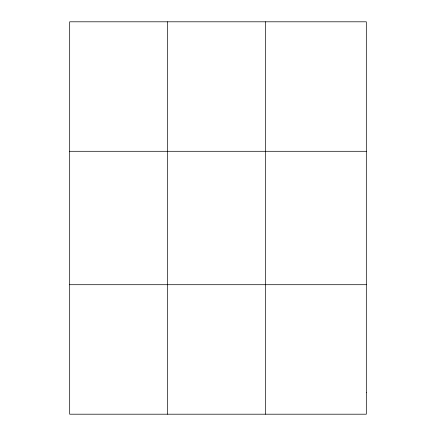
<?xml version="1.0" encoding="UTF-8"?>
<svg xmlns="http://www.w3.org/2000/svg" width="436" height="436" viewBox="0 0 436 436"><rect width="100%" height="100%" fill="white"/><g stroke="black" fill="none" stroke-linecap="round" stroke-linejoin="round"><path stroke-width="0.65" d="M167.571 21.8L167.571 414.2M265.464 21.8L265.464 414.2M69.684 151.292L366.316 151.292M69.684 284.708L366.316 284.708M366.316 392.618L366.316 414.2L69.684 414.2L69.684 21.8L366.316 21.8L366.316 392.618"/></g></svg>
